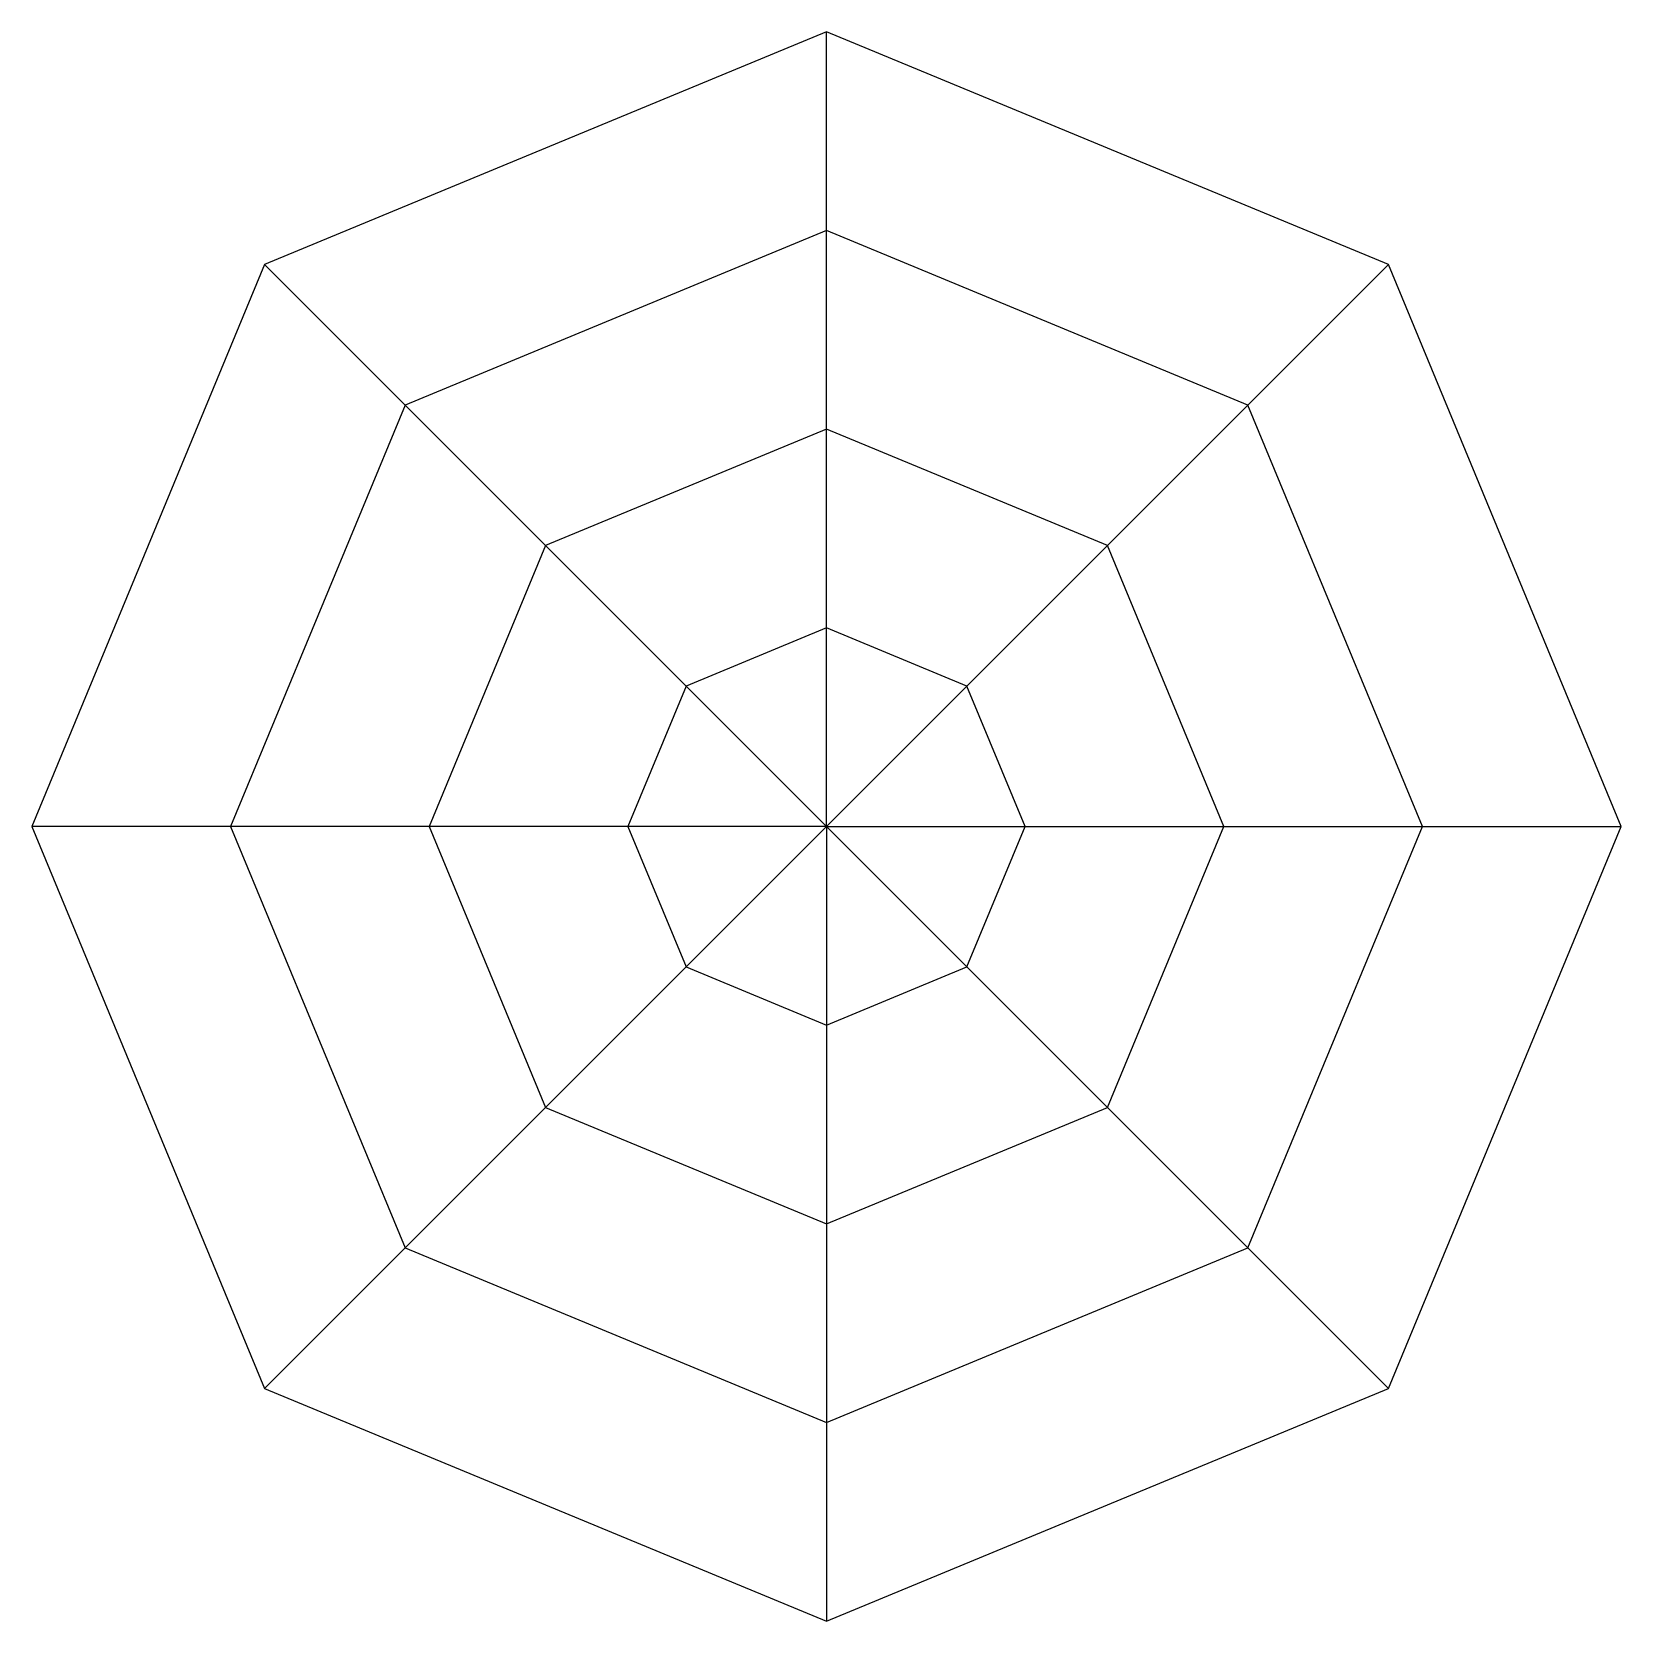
# Model space of a CAD drawing. Extents: x 0 to 20, y 0 to 20.
import ezdxf

# ---------------------------------------------------------------- set-up
doc = ezdxf.new("R2010")
doc.units = 0

msp = doc.modelspace()

# ---------------------------------------------------------------- linework, layer by layer
for p, q in [((10, 20), (2.9289, 17.0711)), ((10, 10), (10, 20)), ((17.0711, 17.0711), (10, 20)), ((10, 17.5), (4.6967, 15.3033)), ((15.3033, 15.3033), (10, 17.5)), ((2.9289, 17.0711), (0, 10)), ((10, 10), (2.9289, 17.0711)), ((10, 10), (17.0711, 17.0711)), ((20, 10), (17.0711, 17.0711)), ((4.6967, 15.3033), (2.5, 10)), ((17.5, 10), (15.3033, 15.3033)), ((10, 15), (6.4645, 13.5355)), ((13.5355, 13.5355), (10, 15)), ((6.4645, 13.5355), (5, 10)), ((15, 10), (13.5355, 13.5355)), ((10, 12.5), (8.2322, 11.7678)), ((11.7678, 11.7678), (10, 12.5)), ((8.2322, 11.7678), (7.5, 10)), ((12.5, 10), (11.7678, 11.7678)), ((10, 10), (0, 10)), ((0, 10), (2.9289, 2.9289)), ((2.5, 10), (4.6967, 4.6967)), ((10, 10), (2.9289, 2.9289)), ((5, 10), (6.4645, 6.4645)), ((7.5, 10), (8.2322, 8.2322)), ((10, 10), (20, 10)), ((10, 10), (10, 0)), ((10, 10), (17.0711, 2.9289)), ((11.7678, 8.2322), (12.5, 10)), ((13.5355, 6.4645), (15, 10)), ((15.3033, 4.6967), (17.5, 10)), ((17.0711, 2.9289), (20, 10)), ((8.2322, 8.2322), (10, 7.5)), ((10, 7.5), (11.7678, 8.2322)), ((6.4645, 6.4645), (10, 5)), ((10, 5), (13.5355, 6.4645)), ((4.6967, 4.6967), (10, 2.5)), ((10, 2.5), (15.3033, 4.6967)), ((2.9289, 2.9289), (10, 0)), ((10, 0), (17.0711, 2.9289))]:
    msp.add_line(p, q)

doc.saveas('drawing.dxf')
